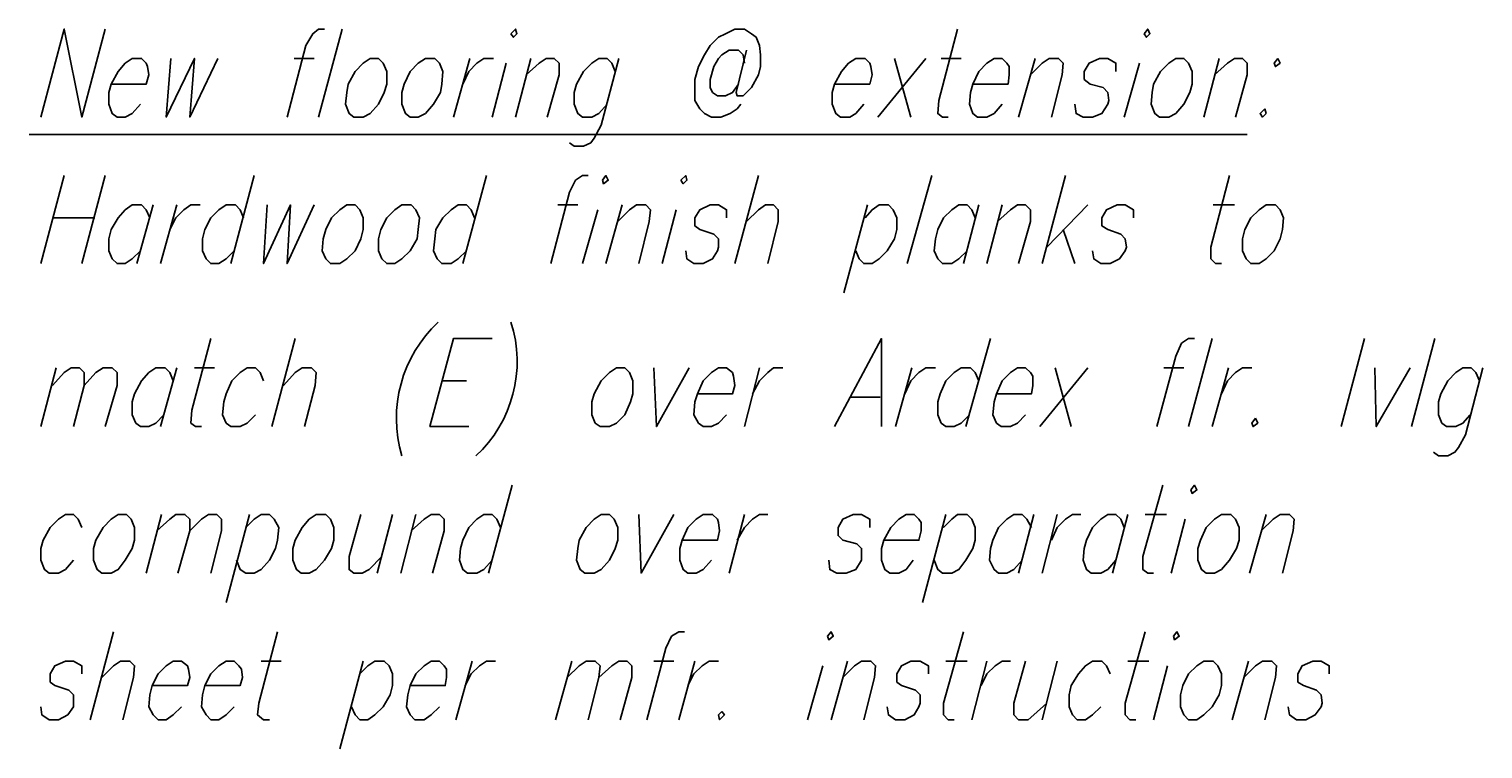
# Model space of a CAD drawing. Header units: inches. Extents: x 1543 to 43489, y -26 to 5775.
# Drawn here: x 2412.1 to 2515.6, y 3201.8 to 3253 of the extents above; entities that cross this region are included whole.
import ezdxf

# ---------------------------------------------------------------- set-up
doc = ezdxf.new("R2010")
doc.units = ezdxf.units.IN
doc.header["$LTSCALE"] = 0.5
doc.header["$MEASUREMENT"] = 0
doc.layers.add('PDF_TEXT3', color=7, linetype='Continuous')

msp = doc.modelspace()

# ---------------------------------------------------------------- linework, layer by layer
at = {"layer": 'PDF_TEXT3', "lineweight": 35}
for points in [[(2412.98, 3246.76), (2414.64, 3253.02), (2415.89, 3246.76), (2417.56, 3253.02)], [(2433.16, 3253.02), (2432.74, 3253.02), (2432.32, 3252.68), (2431.82, 3251.85), (2430.49, 3246.76)], [(2434.41, 3253.02), (2432.74, 3246.76)], [(2463.18, 3251.52), (2462.43, 3248.51), (2462.52, 3248.26), (2462.93, 3248.26), (2463.52, 3248.85), (2464.02, 3249.76), (2464.18, 3250.35), (2464.18, 3251.18), (2464.1, 3251.85), (2463.85, 3252.43), (2463.52, 3252.68), (2463.02, 3253.02), (2462.35, 3253.02), (2461.68, 3252.68), (2461.18, 3252.43), (2460.6, 3251.85), (2460.18, 3251.18), (2459.76, 3250.35), (2459.51, 3249.43), (2459.51, 3248.51), (2459.51, 3247.93), (2459.85, 3247.35), (2460.18, 3247.01), (2460.68, 3246.76), (2461.35, 3246.76), (2462.01, 3247.01), (2462.52, 3247.35), (2462.77, 3247.68)], [(2478.19, 3253.02), (2476.86, 3247.93), (2476.78, 3247.01), (2477.11, 3246.76), (2477.53, 3246.76)], [(2463.02, 3250.6), (2462.93, 3251.18), (2462.6, 3251.52), (2461.93, 3251.52), (2461.43, 3251.18), (2461.18, 3250.93), (2460.85, 3250.35), (2460.6, 3249.43), (2460.6, 3248.85), (2460.76, 3248.51), (2461.1, 3248.26), (2461.68, 3248.26), (2462.18, 3248.51), (2462.6, 3249.1)], [(2417.98, 3249.1), (2420.48, 3249.1), (2420.65, 3249.76), (2420.56, 3250.35), (2420.48, 3250.6), (2420.15, 3250.93), (2419.48, 3250.93), (2418.98, 3250.6), (2418.48, 3250.01), (2417.98, 3249.1), (2417.81, 3248.51), (2417.81, 3247.68), (2418.06, 3247.01), (2418.4, 3246.76), (2418.98, 3246.76), (2419.48, 3247.01), (2420.06, 3247.68)], [(2422.23, 3250.93), (2421.9, 3246.76), (2423.9, 3250.93), (2423.57, 3246.76), (2425.57, 3250.93)], [(2430.99, 3250.93), (2432.41, 3250.93)], [(2443.5, 3250.93), (2442.33, 3246.76)], [(2443, 3249.1), (2443.42, 3250.01), (2444, 3250.6), (2444.5, 3250.93), (2445.17, 3250.93)], [(2446.09, 3250.6), (2445.08, 3246.76)], [(2447.84, 3250.93), (2446.75, 3246.76)], [(2447.5, 3249.76), (2448.42, 3250.6), (2448.92, 3250.93), (2449.5, 3250.93), (2449.84, 3250.6), (2449.84, 3249.76), (2449, 3246.76)], [(2454.09, 3250.93), (2452.84, 3246.18), (2452.34, 3245.26), (2452.09, 3244.93), (2451.59, 3244.68), (2450.92, 3244.68), (2450.59, 3244.93)], [(2453.84, 3250.01), (2453.59, 3250.6), (2453.26, 3250.93), (2452.67, 3250.93), (2452.17, 3250.6), (2451.59, 3250.01), (2451.09, 3249.1), (2450.92, 3248.51), (2450.92, 3247.68), (2451.17, 3247.01), (2451.51, 3246.76), (2452.17, 3246.76), (2452.67, 3247.01), (2453.26, 3247.68)], [(2469.44, 3249.1), (2471.94, 3249.1), (2472.11, 3249.76), (2472.02, 3250.35), (2471.94, 3250.6), (2471.61, 3250.93), (2470.94, 3250.93), (2470.44, 3250.6), (2469.94, 3250.01), (2469.44, 3249.1), (2469.27, 3248.51), (2469.27, 3247.68), (2469.52, 3247.01), (2469.85, 3246.76), (2470.52, 3246.76), (2470.94, 3247.01), (2471.52, 3247.68)], [(2475.94, 3250.93), (2472.52, 3246.76)], [(2473.69, 3250.93), (2474.86, 3246.76)], [(2477.03, 3250.93), (2478.44, 3250.93)], [(2479.28, 3249.1), (2481.78, 3249.1), (2481.86, 3249.76), (2481.86, 3250.35), (2481.7, 3250.6), (2481.36, 3250.93), (2480.78, 3250.93), (2480.28, 3250.6), (2479.7, 3250.01), (2479.28, 3249.1), (2479.11, 3248.51), (2479.03, 3247.68), (2479.28, 3247.01), (2479.61, 3246.76), (2480.28, 3246.76), (2480.78, 3247.01), (2481.36, 3247.68)], [(2483.7, 3250.93), (2482.53, 3246.76)], [(2483.37, 3249.76), (2484.2, 3250.6), (2484.7, 3250.93), (2485.37, 3250.93), (2485.7, 3250.6), (2485.62, 3249.76), (2484.87, 3246.76)], [(2489.45, 3250.01), (2489.45, 3250.6), (2488.87, 3250.93), (2488.29, 3250.93), (2487.54, 3250.6), (2487.2, 3250.01), (2487.2, 3249.43), (2487.62, 3249.1), (2488.54, 3248.85), (2488.87, 3248.51), (2488.95, 3247.93), (2488.87, 3247.68), (2488.45, 3247.01), (2487.79, 3246.76), (2487.12, 3246.76), (2486.62, 3247.01), (2486.53, 3247.68)], [(2491.12, 3250.6), (2490.04, 3246.76)], [(2496.79, 3250.93), (2495.71, 3246.76)], [(2496.46, 3249.76), (2497.38, 3250.6), (2497.88, 3250.93), (2498.46, 3250.93), (2498.79, 3250.6), (2498.79, 3249.76), (2497.96, 3246.76)], [(2412.14, 3245.51), (2498.79, 3245.51)], [(2414.64, 3242.59), (2412.98, 3236.34)], [(2417.56, 3242.59), (2415.89, 3236.34)], [(2428.15, 3242.59), (2426.49, 3236.34)], [(2444.67, 3242.59), (2443, 3236.34)], [(2451.92, 3242.59), (2451.51, 3242.59), (2451.01, 3242.26), (2450.59, 3241.42), (2449.25, 3236.34)], [(2464.02, 3242.59), (2462.35, 3236.34)], [(2476.36, 3242.59), (2474.61, 3236.34)], [(2485.87, 3242.59), (2484.2, 3236.34)], [(2497.54, 3242.59), (2496.21, 3237.5), (2496.21, 3236.67), (2496.54, 3236.34), (2496.96, 3236.34)], [(2420.73, 3239.59), (2420.48, 3240.17), (2420.15, 3240.51), (2419.48, 3240.51), (2418.98, 3240.17), (2418.48, 3239.59), (2417.98, 3238.76), (2417.81, 3238.09), (2417.81, 3237.25), (2418.06, 3236.67), (2418.4, 3236.34), (2418.98, 3236.34), (2419.48, 3236.67), (2420.06, 3237.25)], [(2420.98, 3240.51), (2419.81, 3236.34)], [(2422.65, 3240.51), (2421.48, 3236.34)], [(2422.15, 3238.76), (2422.57, 3239.59), (2423.15, 3240.17), (2423.65, 3240.51), (2424.32, 3240.51)], [(2427.4, 3239.59), (2427.15, 3240.17), (2426.82, 3240.51), (2426.15, 3240.51), (2425.65, 3240.17), (2425.07, 3239.59), (2424.65, 3238.76), (2424.48, 3238.09), (2424.48, 3237.25), (2424.73, 3236.67), (2425.07, 3236.34), (2425.65, 3236.34), (2426.15, 3236.67), (2426.74, 3237.25)], [(2429.07, 3240.51), (2428.82, 3236.34), (2430.74, 3240.51), (2430.49, 3236.34), (2432.41, 3240.51)], [(2443.83, 3239.59), (2443.58, 3240.17), (2443.25, 3240.51), (2442.67, 3240.51), (2442.17, 3240.17), (2441.58, 3239.59), (2441.08, 3238.76), (2441, 3238.09), (2440.91, 3237.25), (2441.16, 3236.67), (2441.5, 3236.34), (2442.17, 3236.34), (2442.67, 3236.67), (2443.25, 3237.25)], [(2449.75, 3240.51), (2451.17, 3240.51)], [(2452.59, 3240.17), (2451.51, 3236.34)], [(2454.34, 3240.51), (2453.17, 3236.34)], [(2454.01, 3239.34), (2454.84, 3240.17), (2455.34, 3240.51), (2456.01, 3240.51), (2456.34, 3240.17), (2456.26, 3239.34), (2455.51, 3236.34)], [(2458.18, 3240.17), (2457.18, 3236.34)], [(2461.76, 3239.59), (2461.76, 3240.17), (2461.18, 3240.51), (2460.6, 3240.51), (2459.85, 3240.17), (2459.51, 3239.59), (2459.51, 3239.01), (2459.85, 3238.76), (2460.85, 3238.42), (2461.18, 3238.09), (2461.18, 3237.5), (2461.1, 3237.25), (2460.76, 3236.67), (2460.1, 3236.34), (2459.43, 3236.34), (2458.93, 3236.67), (2458.85, 3237.25)], [(2463.18, 3239.34), (2464.02, 3240.17), (2464.52, 3240.51), (2465.1, 3240.51), (2465.43, 3240.17), (2465.43, 3239.34), (2464.68, 3236.34)], [(2471.77, 3240.51), (2470.1, 3234.25)], [(2471.61, 3239.59), (2472.11, 3240.17), (2472.61, 3240.51), (2473.27, 3240.51), (2473.61, 3240.17), (2473.86, 3239.59), (2473.86, 3238.76), (2473.69, 3238.09), (2473.19, 3237.25), (2472.61, 3236.67), (2472.11, 3236.34), (2471.52, 3236.34), (2471.19, 3236.67), (2470.94, 3237.25)], [(2479.45, 3239.59), (2479.2, 3240.17), (2478.86, 3240.51), (2478.28, 3240.51), (2477.78, 3240.17), (2477.19, 3239.59), (2476.78, 3238.76), (2476.61, 3238.09), (2476.53, 3237.25), (2476.78, 3236.67), (2477.11, 3236.34), (2477.78, 3236.34), (2478.28, 3236.67), (2478.86, 3237.25)], [(2479.7, 3240.51), (2478.61, 3236.34)], [(2481.36, 3240.51), (2480.28, 3236.34)], [(2481.03, 3239.34), (2481.95, 3240.17), (2482.45, 3240.51), (2483.03, 3240.51), (2483.37, 3240.17), (2483.37, 3239.34), (2482.53, 3236.34)], [(2487.45, 3240.51), (2484.53, 3237.5)], [(2490.7, 3239.59), (2490.7, 3240.17), (2490.12, 3240.51), (2489.54, 3240.51), (2488.79, 3240.17), (2488.45, 3239.59), (2488.45, 3239.01), (2488.87, 3238.76), (2489.79, 3238.42), (2490.12, 3238.09), (2490.2, 3237.5), (2490.12, 3237.25), (2489.7, 3236.67), (2489.04, 3236.34), (2488.37, 3236.34), (2487.87, 3236.67), (2487.79, 3237.25)], [(2496.38, 3240.51), (2497.88, 3240.51)], [(2413.89, 3239.59), (2416.81, 3239.59)], [(2485.7, 3238.76), (2486.53, 3236.34)], [(2425.07, 3231), (2423.73, 3225.91), (2423.65, 3224.99), (2423.98, 3224.74), (2424.4, 3224.74)], [(2431.07, 3231), (2429.41, 3224.74)], [(2443.42, 3224.74), (2440.66, 3224.74), (2442.33, 3231), (2445.08, 3231)], [(2469.44, 3224.74), (2472.77, 3231), (2472.77, 3224.74)], [(2480.53, 3231), (2478.78, 3224.74)], [(2495.04, 3231), (2494.62, 3231), (2494.12, 3230.67), (2493.71, 3229.75), (2492.37, 3224.74)], [(2496.29, 3231), (2494.62, 3224.74)], [(2507.13, 3231), (2505.47, 3224.74)], [(2512.14, 3231), (2510.47, 3224.74)], [(2414.06, 3228.91), (2412.98, 3224.74)], [(2413.81, 3227.66), (2414.64, 3228.58), (2415.14, 3228.91), (2415.73, 3228.91), (2416.06, 3228.58), (2416.06, 3227.66), (2415.31, 3224.74)], [(2416.06, 3227.66), (2416.9, 3228.58), (2417.4, 3228.91), (2418.06, 3228.91), (2418.4, 3228.58), (2418.4, 3227.66), (2417.56, 3224.74)], [(2422.4, 3228), (2422.15, 3228.58), (2421.82, 3228.91), (2421.15, 3228.91), (2420.65, 3228.58), (2420.15, 3228), (2419.65, 3227.08), (2419.48, 3226.5), (2419.48, 3225.58), (2419.73, 3224.99), (2420.06, 3224.74), (2420.65, 3224.74), (2421.15, 3224.99), (2421.73, 3225.58)], [(2422.65, 3228.91), (2421.48, 3224.74)], [(2423.9, 3228.91), (2425.32, 3228.91)], [(2428.82, 3228), (2428.57, 3228.58), (2428.24, 3228.91), (2427.65, 3228.91), (2427.15, 3228.58), (2426.57, 3228), (2426.15, 3227.08), (2425.99, 3226.5), (2425.9, 3225.58), (2426.15, 3224.99), (2426.49, 3224.74), (2427.15, 3224.74), (2427.65, 3224.99), (2428.24, 3225.58)], [(2430.24, 3227.66), (2431.07, 3228.58), (2431.57, 3228.91), (2432.24, 3228.91), (2432.57, 3228.58), (2432.49, 3227.66), (2431.74, 3224.74)], [(2456.59, 3228.91), (2456.76, 3224.74), (2459.1, 3228.91)], [(2459.68, 3227.08), (2462.18, 3227.08), (2462.35, 3227.66), (2462.26, 3228.33), (2462.18, 3228.58), (2461.76, 3228.91), (2461.18, 3228.91), (2460.68, 3228.58), (2460.1, 3228), (2459.68, 3227.08), (2459.51, 3226.5), (2459.43, 3225.58), (2459.76, 3224.99), (2460.1, 3224.74), (2460.68, 3224.74), (2461.18, 3224.99), (2461.76, 3225.58)], [(2464.1, 3228.91), (2463.02, 3224.74)], [(2463.6, 3227.08), (2464.1, 3228), (2464.68, 3228.58), (2465.1, 3228.91), (2465.77, 3228.91)], [(2474.94, 3228.91), (2473.77, 3224.74)], [(2474.44, 3227.08), (2474.86, 3228), (2475.44, 3228.58), (2475.94, 3228.91), (2476.61, 3228.91)], [(2479.7, 3228), (2479.45, 3228.58), (2479.11, 3228.91), (2478.44, 3228.91), (2477.94, 3228.58), (2477.36, 3228), (2476.94, 3227.08), (2476.78, 3226.5), (2476.78, 3225.58), (2477.03, 3224.99), (2477.36, 3224.74), (2477.94, 3224.74), (2478.44, 3224.99), (2479.03, 3225.58)], [(2480.95, 3227.08), (2483.45, 3227.08), (2483.53, 3227.66), (2483.53, 3228.33), (2483.37, 3228.58), (2483.03, 3228.91), (2482.45, 3228.91), (2481.95, 3228.58), (2481.36, 3228), (2480.95, 3227.08), (2480.78, 3226.5), (2480.7, 3225.58), (2480.95, 3224.99), (2481.28, 3224.74), (2481.95, 3224.74), (2482.45, 3224.99), (2483.03, 3225.58)], [(2487.45, 3228.91), (2484.03, 3224.74)], [(2485.12, 3228.91), (2486.28, 3224.74)], [(2492.87, 3228.91), (2494.29, 3228.91)], [(2497.46, 3228.91), (2496.29, 3224.74)], [(2496.96, 3227.08), (2497.38, 3228), (2497.96, 3228.58), (2498.46, 3228.91), (2499.13, 3228.91)], [(2507.88, 3228.91), (2507.97, 3224.74), (2510.39, 3228.91)], [(2515.56, 3228.91), (2514.31, 3224.16), (2513.81, 3223.24), (2513.56, 3222.91), (2513.06, 3222.66), (2512.39, 3222.66), (2512.05, 3222.91)], [(2515.31, 3228), (2515.06, 3228.58), (2514.72, 3228.91), (2514.14, 3228.91), (2513.64, 3228.58), (2513.06, 3228), (2512.56, 3227.08), (2512.39, 3226.5), (2512.39, 3225.58), (2512.64, 3224.99), (2512.97, 3224.74), (2513.64, 3224.74), (2514.14, 3224.99), (2514.64, 3225.58)], [(2441.58, 3228), (2443.25, 3228)], [(2470.6, 3226.83), (2472.69, 3226.83)], [(2446.5, 3220.57), (2444.83, 3214.32)], [(2492.79, 3220.57), (2491.37, 3215.49), (2491.37, 3214.57), (2491.71, 3214.32), (2492.12, 3214.32)], [(2415.89, 3217.57), (2415.64, 3218.16), (2415.31, 3218.49), (2414.73, 3218.49), (2414.23, 3218.16), (2413.64, 3217.57), (2413.14, 3216.65), (2412.98, 3216.07), (2412.98, 3215.24), (2413.23, 3214.57), (2413.56, 3214.32), (2414.23, 3214.32), (2414.73, 3214.57), (2415.31, 3215.24)], [(2421.57, 3218.49), (2420.48, 3214.32)], [(2421.23, 3217.32), (2422.15, 3218.16), (2422.57, 3218.49), (2423.23, 3218.49), (2423.57, 3218.16), (2423.57, 3217.32), (2422.73, 3214.32)], [(2423.57, 3217.32), (2424.4, 3218.16), (2424.9, 3218.49), (2425.49, 3218.49), (2425.82, 3218.16), (2425.82, 3217.32), (2425.07, 3214.32)], [(2427.82, 3218.49), (2426.15, 3212.23)], [(2427.57, 3217.57), (2428.15, 3218.16), (2428.65, 3218.49), (2429.24, 3218.49), (2429.57, 3218.16), (2429.91, 3217.57), (2429.82, 3216.65), (2429.66, 3216.07), (2429.24, 3215.24), (2428.65, 3214.57), (2428.15, 3214.32), (2427.57, 3214.32), (2427.15, 3214.57), (2426.9, 3215.24)], [(2435.74, 3218.49), (2434.91, 3215.49), (2434.91, 3214.57), (2435.24, 3214.32), (2435.83, 3214.32), (2436.33, 3214.57), (2437.24, 3215.49)], [(2438, 3218.49), (2436.91, 3214.32)], [(2439.66, 3218.49), (2438.58, 3214.32)], [(2439.33, 3217.32), (2440.25, 3218.16), (2440.75, 3218.49), (2441.33, 3218.49), (2441.67, 3218.16), (2441.67, 3217.32), (2440.83, 3214.32)], [(2445.67, 3217.57), (2445.42, 3218.16), (2445.08, 3218.49), (2444.5, 3218.49), (2444, 3218.16), (2443.42, 3217.57), (2443, 3216.65), (2442.83, 3216.07), (2442.75, 3215.24), (2443, 3214.57), (2443.33, 3214.32), (2444, 3214.32), (2444.5, 3214.57), (2445.08, 3215.24)], [(2455.51, 3218.49), (2455.68, 3214.32), (2458.01, 3218.49)], [(2458.6, 3216.65), (2461.1, 3216.65), (2461.26, 3217.32), (2461.18, 3217.91), (2461.1, 3218.16), (2460.76, 3218.49), (2460.1, 3218.49), (2459.6, 3218.16), (2459.01, 3217.57), (2458.6, 3216.65), (2458.43, 3216.07), (2458.43, 3215.24), (2458.68, 3214.57), (2459.01, 3214.32), (2459.6, 3214.32), (2460.1, 3214.57), (2460.68, 3215.24)], [(2463.02, 3218.49), (2461.93, 3214.32)], [(2462.52, 3216.65), (2463.02, 3217.57), (2463.6, 3218.16), (2464.1, 3218.49), (2464.68, 3218.49)], [(2471.94, 3217.57), (2471.94, 3218.16), (2471.36, 3218.49), (2470.77, 3218.49), (2470.02, 3218.16), (2469.69, 3217.57), (2469.69, 3216.99), (2470.02, 3216.65), (2471.02, 3216.4), (2471.36, 3216.07), (2471.36, 3215.49), (2471.36, 3215.24), (2470.94, 3214.57), (2470.27, 3214.32), (2469.6, 3214.32), (2469.1, 3214.57), (2469.02, 3215.24)], [(2472.94, 3216.65), (2475.44, 3216.65), (2475.61, 3217.32), (2475.61, 3217.91), (2475.44, 3218.16), (2475.11, 3218.49), (2474.52, 3218.49), (2474.02, 3218.16), (2473.44, 3217.57), (2472.94, 3216.65), (2472.77, 3216.07), (2472.77, 3215.24), (2473.02, 3214.57), (2473.36, 3214.32), (2474.02, 3214.32), (2474.52, 3214.57), (2475.03, 3215.24)], [(2477.36, 3218.49), (2475.69, 3212.23)], [(2477.19, 3217.57), (2477.78, 3218.16), (2478.19, 3218.49), (2478.86, 3218.49), (2479.2, 3218.16), (2479.45, 3217.57), (2479.45, 3216.65), (2479.28, 3216.07), (2478.78, 3215.24), (2478.28, 3214.57), (2477.78, 3214.32), (2477.11, 3214.32), (2476.78, 3214.57), (2476.53, 3215.24)], [(2483.45, 3217.57), (2483.11, 3218.16), (2482.78, 3218.49), (2482.2, 3218.49), (2481.7, 3218.16), (2481.11, 3217.57), (2480.7, 3216.65), (2480.53, 3216.07), (2480.45, 3215.24), (2480.78, 3214.57), (2481.11, 3214.32), (2481.7, 3214.32), (2482.2, 3214.57), (2482.78, 3215.24)], [(2483.62, 3218.49), (2482.53, 3214.32)], [(2485.28, 3218.49), (2484.2, 3214.32)], [(2484.87, 3216.65), (2485.28, 3217.57), (2485.87, 3218.16), (2486.37, 3218.49), (2486.95, 3218.49)], [(2490.04, 3217.57), (2489.79, 3218.16), (2489.45, 3218.49), (2488.87, 3218.49), (2488.37, 3218.16), (2487.79, 3217.57), (2487.37, 3216.65), (2487.2, 3216.07), (2487.12, 3215.24), (2487.37, 3214.57), (2487.7, 3214.32), (2488.37, 3214.32), (2488.87, 3214.57), (2489.45, 3215.24)], [(2490.29, 3218.49), (2489.2, 3214.32)], [(2491.54, 3218.49), (2493.04, 3218.49)], [(2500.13, 3218.49), (2498.96, 3214.32)], [(2499.79, 3217.32), (2500.63, 3218.16), (2501.13, 3218.49), (2501.8, 3218.49), (2502.13, 3218.16), (2502.05, 3217.32), (2501.3, 3214.32)], [(2494.37, 3218.16), (2493.37, 3214.32)], [(2418.15, 3210.15), (2416.48, 3203.89)], [(2429.82, 3210.15), (2428.49, 3205.06), (2428.4, 3204.23), (2428.82, 3203.89), (2429.24, 3203.89)], [(2458.76, 3210.15), (2458.35, 3210.15), (2457.84, 3209.82), (2457.43, 3208.98), (2456.09, 3203.89)], [(2478.61, 3210.15), (2477.19, 3205.06), (2477.19, 3204.23), (2477.53, 3203.89), (2477.94, 3203.89)], [(2491.54, 3210.15), (2490.12, 3205.06), (2490.12, 3204.23), (2490.45, 3203.89), (2490.87, 3203.89)], [(2415.89, 3207.15), (2415.89, 3207.73), (2415.31, 3208.06), (2414.73, 3208.06), (2413.98, 3207.73), (2413.64, 3207.15), (2413.64, 3206.56), (2413.98, 3206.31), (2414.98, 3205.98), (2415.31, 3205.65), (2415.31, 3205.06), (2415.31, 3204.81), (2414.89, 3204.23), (2414.23, 3203.89), (2413.56, 3203.89), (2413.06, 3204.23), (2412.98, 3204.81)], [(2417.31, 3206.9), (2418.15, 3207.73), (2418.65, 3208.06), (2419.31, 3208.06), (2419.65, 3207.73), (2419.56, 3206.9), (2418.81, 3203.89)], [(2420.9, 3206.31), (2423.4, 3206.31), (2423.57, 3206.9), (2423.48, 3207.48), (2423.4, 3207.73), (2422.98, 3208.06), (2422.4, 3208.06), (2421.9, 3207.73), (2421.32, 3207.15), (2420.9, 3206.31), (2420.73, 3205.65), (2420.65, 3204.81), (2420.98, 3204.23), (2421.32, 3203.89), (2421.9, 3203.89), (2422.4, 3204.23), (2422.98, 3204.81)], [(2424.65, 3206.31), (2427.15, 3206.31), (2427.32, 3206.9), (2427.24, 3207.48), (2427.07, 3207.73), (2426.74, 3208.06), (2426.15, 3208.06), (2425.65, 3207.73), (2425.07, 3207.15), (2424.65, 3206.31), (2424.48, 3205.65), (2424.4, 3204.81), (2424.73, 3204.23), (2425.07, 3203.89), (2425.65, 3203.89), (2426.15, 3204.23), (2426.74, 3204.81)], [(2428.65, 3208.06), (2430.07, 3208.06)], [(2435.91, 3208.06), (2434.24, 3201.81)], [(2435.66, 3207.15), (2436.24, 3207.73), (2436.74, 3208.06), (2437.41, 3208.06), (2437.75, 3207.73), (2438, 3207.15), (2438, 3206.31), (2437.83, 3205.65), (2437.33, 3204.81), (2436.74, 3204.23), (2436.24, 3203.89), (2435.66, 3203.89), (2435.33, 3204.23), (2435.08, 3204.81)], [(2439.25, 3206.31), (2441.75, 3206.31), (2441.83, 3206.9), (2441.83, 3207.48), (2441.67, 3207.73), (2441.33, 3208.06), (2440.75, 3208.06), (2440.25, 3207.73), (2439.66, 3207.15), (2439.25, 3206.31), (2439.08, 3205.65), (2439, 3204.81), (2439.25, 3204.23), (2439.58, 3203.89), (2440.25, 3203.89), (2440.75, 3204.23), (2441.33, 3204.81)], [(2443.67, 3208.06), (2442.5, 3203.89)], [(2443.17, 3206.31), (2443.58, 3207.15), (2444.17, 3207.73), (2444.67, 3208.06), (2445.33, 3208.06)], [(2450.76, 3208.06), (2449.59, 3203.89)], [(2450.42, 3206.9), (2451.26, 3207.73), (2451.76, 3208.06), (2452.42, 3208.06), (2452.76, 3207.73), (2452.67, 3206.9), (2451.92, 3203.89)], [(2452.67, 3206.9), (2453.59, 3207.73), (2454.09, 3208.06), (2454.68, 3208.06), (2455.01, 3207.73), (2455.01, 3206.9), (2454.18, 3203.89)], [(2456.59, 3208.06), (2458.01, 3208.06)], [(2459.51, 3208.06), (2458.35, 3203.89)], [(2459.01, 3206.31), (2459.43, 3207.15), (2460.01, 3207.73), (2460.51, 3208.06), (2461.18, 3208.06)], [(2470.35, 3208.06), (2469.19, 3203.89)], [(2470.02, 3206.9), (2470.86, 3207.73), (2471.36, 3208.06), (2472.02, 3208.06), (2472.36, 3207.73), (2472.27, 3206.9), (2471.52, 3203.89)], [(2476.11, 3207.15), (2476.11, 3207.73), (2475.53, 3208.06), (2474.86, 3208.06), (2474.19, 3207.73), (2473.86, 3207.15), (2473.86, 3206.56), (2474.19, 3206.31), (2475.19, 3205.98), (2475.53, 3205.65), (2475.53, 3205.06), (2475.44, 3204.81), (2475.11, 3204.23), (2474.44, 3203.89), (2473.77, 3203.89), (2473.27, 3204.23), (2473.19, 3204.81)], [(2477.36, 3208.06), (2478.86, 3208.06)], [(2480.28, 3208.06), (2479.2, 3203.89)], [(2479.86, 3206.31), (2480.28, 3207.15), (2480.86, 3207.73), (2481.36, 3208.06), (2481.95, 3208.06)], [(2483.03, 3208.06), (2482.2, 3205.06), (2482.2, 3204.23), (2482.53, 3203.89), (2483.2, 3203.89), (2483.62, 3204.23), (2484.53, 3205.06)], [(2485.28, 3208.06), (2484.2, 3203.89)], [(2489.04, 3207.15), (2488.79, 3207.73), (2488.45, 3208.06), (2487.79, 3208.06), (2487.28, 3207.73), (2486.78, 3207.15), (2486.28, 3206.31), (2486.12, 3205.65), (2486.12, 3204.81), (2486.37, 3204.23), (2486.7, 3203.89), (2487.28, 3203.89), (2487.79, 3204.23), (2488.37, 3204.81)], [(2490.29, 3208.06), (2491.79, 3208.06)], [(2498.88, 3208.06), (2497.71, 3203.89)], [(2498.54, 3206.9), (2499.38, 3207.73), (2499.88, 3208.06), (2500.55, 3208.06), (2500.88, 3207.73), (2500.8, 3206.9), (2500.05, 3203.89)], [(2504.63, 3207.15), (2504.63, 3207.73), (2504.05, 3208.06), (2503.46, 3208.06), (2502.71, 3207.73), (2502.38, 3207.15), (2502.38, 3206.56), (2502.8, 3206.31), (2503.71, 3205.98), (2504.05, 3205.65), (2504.13, 3205.06), (2504.05, 3204.81), (2503.63, 3204.23), (2502.96, 3203.89), (2502.3, 3203.89), (2501.8, 3204.23), (2501.71, 3204.81)], [(2468.6, 3207.73), (2467.52, 3203.89)], [(2493.12, 3207.73), (2492.12, 3203.89)]]:
    msp.add_lwpolyline(points, dxfattribs=at)
for points in [[(2446.42, 3252.68), (2446.59, 3252.43), (2446.84, 3252.68), (2446.75, 3253.02)], [(2491.45, 3252.68), (2491.62, 3252.43), (2491.87, 3252.68), (2491.71, 3253.02)], [(2436.41, 3250.93), (2435.91, 3250.6), (2435.33, 3250.01), (2434.83, 3249.1), (2434.74, 3248.51), (2434.66, 3247.68), (2434.91, 3247.01), (2435.24, 3246.76), (2435.91, 3246.76), (2436.41, 3247.01), (2436.99, 3247.68), (2437.41, 3248.51), (2437.58, 3249.1), (2437.58, 3250.01), (2437.33, 3250.6), (2436.99, 3250.93)], [(2440.33, 3250.93), (2439.83, 3250.6), (2439.25, 3250.01), (2438.83, 3249.1), (2438.66, 3248.51), (2438.66, 3247.68), (2438.91, 3247.01), (2439.25, 3246.76), (2439.83, 3246.76), (2440.33, 3247.01), (2440.91, 3247.68), (2441.41, 3248.51), (2441.5, 3249.1), (2441.58, 3250.01), (2441.33, 3250.6), (2441, 3250.93)], [(2493.71, 3250.93), (2493.21, 3250.6), (2492.62, 3250.01), (2492.12, 3249.1), (2492.04, 3248.51), (2491.96, 3247.68), (2492.21, 3247.01), (2492.54, 3246.76), (2493.21, 3246.76), (2493.71, 3247.01), (2494.29, 3247.68), (2494.71, 3248.51), (2494.87, 3249.1), (2494.87, 3250.01), (2494.62, 3250.6), (2494.29, 3250.93)], [(2500.96, 3250.93), (2500.71, 3250.6), (2500.8, 3250.35), (2501.13, 3250.6)], [(2500.05, 3247.35), (2499.71, 3247.01), (2499.88, 3246.76), (2500.13, 3247.01)], [(2452.92, 3242.26), (2453.01, 3242.01), (2453.34, 3242.26), (2453.17, 3242.59)], [(2458.51, 3242.26), (2458.68, 3242.01), (2458.93, 3242.26), (2458.85, 3242.59)], [(2434.74, 3240.51), (2434.24, 3240.17), (2433.66, 3239.59), (2433.24, 3238.76), (2433.07, 3238.09), (2432.99, 3237.25), (2433.24, 3236.67), (2433.58, 3236.34), (2434.24, 3236.34), (2434.74, 3236.67), (2435.33, 3237.25), (2435.74, 3238.09), (2435.91, 3238.76), (2435.91, 3239.59), (2435.66, 3240.17), (2435.33, 3240.51)], [(2438.66, 3240.51), (2438.16, 3240.17), (2437.58, 3239.59), (2437.16, 3238.76), (2436.99, 3238.09), (2436.99, 3237.25), (2437.24, 3236.67), (2437.58, 3236.34), (2438.16, 3236.34), (2438.66, 3236.67), (2439.25, 3237.25), (2439.75, 3238.09), (2439.83, 3238.76), (2439.91, 3239.59), (2439.66, 3240.17), (2439.33, 3240.51)], [(2500.13, 3240.51), (2499.63, 3240.17), (2499.04, 3239.59), (2498.63, 3238.76), (2498.46, 3238.09), (2498.46, 3237.25), (2498.71, 3236.67), (2499.04, 3236.34), (2499.63, 3236.34), (2500.13, 3236.67), (2500.71, 3237.25), (2501.13, 3238.09), (2501.3, 3238.76), (2501.38, 3239.59), (2501.13, 3240.17), (2500.8, 3240.51)], [(2453.92, 3228.91), (2453.42, 3228.58), (2452.84, 3228), (2452.34, 3227.08), (2452.17, 3226.5), (2452.17, 3225.58), (2452.42, 3224.99), (2452.76, 3224.74), (2453.42, 3224.74), (2453.92, 3224.99), (2454.51, 3225.58), (2454.93, 3226.5), (2455.09, 3227.08), (2455.09, 3228), (2454.84, 3228.58), (2454.51, 3228.91)], [(2499.38, 3225.33), (2499.13, 3224.99), (2499.21, 3224.74), (2499.54, 3224.99)], [(2494.79, 3220.24), (2494.87, 3219.99), (2495.21, 3220.24), (2495.04, 3220.57)], [(2418.48, 3218.49), (2417.98, 3218.16), (2417.4, 3217.57), (2416.9, 3216.65), (2416.73, 3216.07), (2416.73, 3215.24), (2416.98, 3214.57), (2417.31, 3214.32), (2417.98, 3214.32), (2418.48, 3214.57), (2418.98, 3215.24), (2419.48, 3216.07), (2419.65, 3216.65), (2419.65, 3217.57), (2419.4, 3218.16), (2419.06, 3218.49)], [(2432.57, 3218.49), (2432.07, 3218.16), (2431.57, 3217.57), (2431.07, 3216.65), (2430.91, 3216.07), (2430.91, 3215.24), (2431.16, 3214.57), (2431.49, 3214.32), (2432.07, 3214.32), (2432.57, 3214.57), (2433.16, 3215.24), (2433.66, 3216.07), (2433.83, 3216.65), (2433.83, 3217.57), (2433.58, 3218.16), (2433.24, 3218.49)], [(2452.84, 3218.49), (2452.34, 3218.16), (2451.76, 3217.57), (2451.26, 3216.65), (2451.17, 3216.07), (2451.09, 3215.24), (2451.34, 3214.57), (2451.67, 3214.32), (2452.34, 3214.32), (2452.84, 3214.57), (2453.42, 3215.24), (2453.84, 3216.07), (2454.01, 3216.65), (2454.01, 3217.57), (2453.76, 3218.16), (2453.42, 3218.49)], [(2496.96, 3218.49), (2496.46, 3218.16), (2495.88, 3217.57), (2495.46, 3216.65), (2495.29, 3216.07), (2495.29, 3215.24), (2495.54, 3214.57), (2495.88, 3214.32), (2496.46, 3214.32), (2496.96, 3214.57), (2497.54, 3215.24), (2498.04, 3216.07), (2498.21, 3216.65), (2498.21, 3217.57), (2497.96, 3218.16), (2497.63, 3218.49)], [(2468.94, 3209.82), (2469.02, 3209.57), (2469.35, 3209.82), (2469.19, 3210.15)], [(2493.54, 3209.82), (2493.62, 3209.57), (2493.96, 3209.82), (2493.79, 3210.15)], [(2495.71, 3208.06), (2495.21, 3207.73), (2494.62, 3207.15), (2494.21, 3206.31), (2494.04, 3205.65), (2494.04, 3204.81), (2494.29, 3204.23), (2494.62, 3203.89), (2495.21, 3203.89), (2495.71, 3204.23), (2496.29, 3204.81), (2496.79, 3205.65), (2496.96, 3206.31), (2496.96, 3207.15), (2496.71, 3207.73), (2496.38, 3208.06)], [(2461.43, 3204.48), (2461.18, 3204.23), (2461.26, 3203.89), (2461.6, 3204.23)]]:
    msp.add_lwpolyline(points, close=True, dxfattribs=at)
for centre, radius, start, end in [((2447.62, 3225.33), 9.35, 132.9885, 196.5863), ((2437.72, 3229.37), 9.14, 312.703, 17.8098)]:
    msp.add_arc(centre, radius, start, end, dxfattribs=at)

doc.saveas('drawing.dxf')
